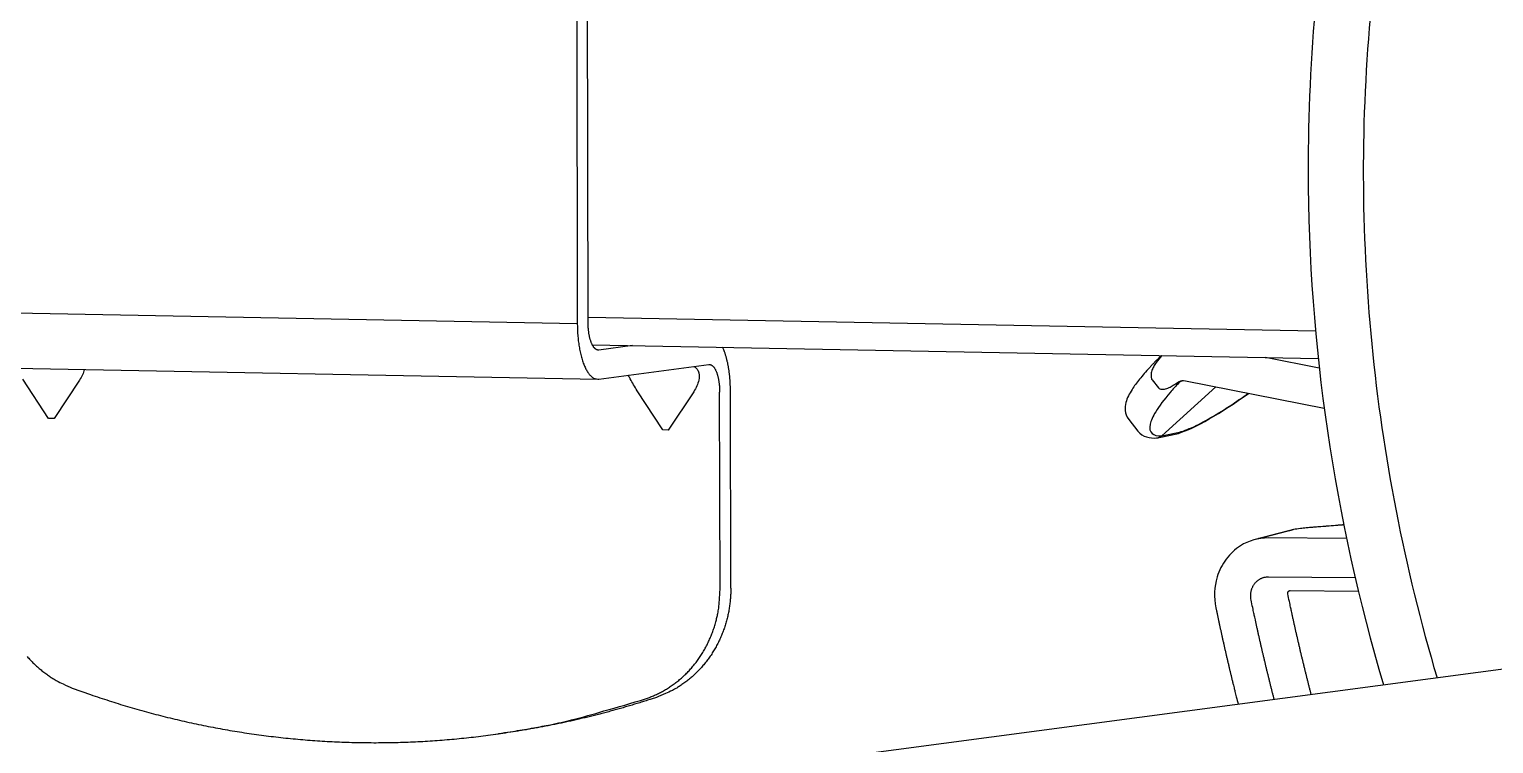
# Model space of a CAD drawing. Header units: millimetres. Extents: x 8076 to 10926, y 4783 to 8520.
# Drawn here: x 9983.9 to 10065.2, y 7226.9 to 7266.6 of the extents above; entities that cross this region are included whole.
import ezdxf

# ---------------------------------------------------------------- set-up
doc = ezdxf.new("R2010")
doc.units = ezdxf.units.MM

# ---------------------------------------------------------------- blocks, each defined once
blk = doc.blocks.new('149221')
at = {"linetype": 'Continuous'}
for p, q in [((70.686, -0.049), (70.648, 18.825)), ((70.053, 16.912), (70.086, 0.303)), ((70.087, -0.129), (29.942, 0.622)), ((70.086, 0.303), (70.087, -0.129)), ((70.685, 0.236), (111.099, -0.521)), ((70.921, -1.298), (111.25, -2.053)), ((71.287, -1.588), (71.22, -1.586)), ((73.148, -1.34), (71.287, -1.588)), ((71.29, -3.205), (77.393, -2.394)), ((111.308, -2.586), (108.327, -1.998)), ((31.078, -2.458), (71.223, -3.209)), ((40.714, -5.391), (39.291, -3.208)), ((102.02, -3.242), (102.37, -3.686)), ((42.43, -3.267), (41.015, -5.397)), ((74.838, -6.03), (73.414, -3.846)), ((76.554, -3.905), (75.139, -6.036)), ((78.017, -14.897), (77.995, -3.932)), ((78.615, -14.818), (78.593, -3.853)), ((102.554, -6.35), (105.557, -3.638)), ((103.868, -3.305), (111.584, -4.826)), ((41.015, -5.397), (40.714, -5.391)), ((100.72, -5.446), (101.232, -6.097)), ((75.139, -6.036), (74.838, -6.03)), ((102.328, -6.464), (103.13, -6.305)), ((102.554, -6.35), (103.355, -6.191)), ((112.825, -12.064), (108.461, -12.029)), ((108.487, -14.186), (113.301, -14.225)), ((109.694, -14.953), (113.48, -14.983)), ((145.986, -16.062), (59.065, -27.62)), ((65.112, -22.996), (65.711, -22.916))]:
    blk.add_line(p, q, dxfattribs=at)
for points in [[(70.087, -0.129), (70.089, -0.283, 0.004749), (70.093, -0.438, 0.004549), (70.101, -0.596, 0.00454), (70.111, -0.755, 0.004813), (70.125, -0.914, 0.005018), (70.142, -1.072, 0.005218), (70.162, -1.23, 0.005437), (70.186, -1.386, 0.005735), (70.213, -1.54, 0.006049), (70.243, -1.691, 0.006422), (70.277, -1.837, 0.00684), (70.314, -1.979, 0.007329), (70.354, -2.116, 0.007902), (70.397, -2.246, 0.008564), (70.442, -2.37, 0.009326), (70.49, -2.487, 0.010147), (70.541, -2.595, 0.011276), (70.594, -2.695, 0.012662), (70.648, -2.787, 0.013851), (70.704, -2.87, 0.014547), (70.761, -2.943, 0.017629), (70.82, -3.008, 0.02318), (70.881, -3.063, 0.021021), (70.938, -3.109, 0.009915), (70.991, -3.146, 0.031989), (71.058, -3.175, 0.06426), (71.159, -3.194, 0.036596), (71.29, -3.205, 0.020585)], [(71.287, -1.588), (71.259, -1.59, -0.034464), (71.23, -1.588, -0.03289), (71.2, -1.582, -0.031595), (71.171, -1.572, -0.031277), (71.141, -1.558, -0.029416), (71.111, -1.54, -0.027034), (71.081, -1.516, -0.024298), (71.052, -1.489, -0.021936), (71.023, -1.457, -0.019479), (70.994, -1.42, -0.01743), (70.966, -1.378, -0.015473), (70.939, -1.333, -0.013893), (70.912, -1.282, -0.012444), (70.887, -1.228, -0.011282), (70.863, -1.17, -0.010196), (70.84, -1.108, -0.009284), (70.819, -1.043, -0.008568), (70.799, -0.975, -0.008037), (70.78, -0.903, -0.007287), (70.764, -0.83, -0.00645), (70.748, -0.756, -0.006561), (70.735, -0.678, -0.00714), (70.723, -0.598, -0.005347), (70.713, -0.521, -0.002272), (70.705, -0.451, -0.006675), (70.698, -0.362, -0.010604), (70.691, -0.226, -0.005259), (70.686, -0.049, -0.002859)], [(78.593, -3.852), (78.593, -3.768, 0.002525), (78.591, -3.683, 0.002454), (78.589, -3.597, 0.002447), (78.586, -3.51, 0.002522), (78.582, -3.423, 0.002571), (78.577, -3.336, 0.002616), (78.571, -3.249, 0.002659), (78.564, -3.161, 0.002721), (78.556, -3.073, 0.002777), (78.547, -2.985, 0.002845), (78.537, -2.898, 0.002909), (78.526, -2.811, 0.002986), (78.514, -2.724, 0.003065), (78.502, -2.638, 0.003161), (78.488, -2.552, 0.003244), (78.473, -2.467, 0.003326), (78.457, -2.384, 0.003463), (78.44, -2.301, 0.003658), (78.421, -2.219, 0.00368), (78.402, -2.139, 0.003559), (78.383, -2.061, 0.004076), (78.361, -1.983, 0.005081), (78.339, -1.905, 0.004043), (78.317, -1.833, 0.001432), (78.296, -1.769, 0.005999), (78.268, -1.691, 0.011301), (78.223, -1.578, 0.006018), (78.162, -1.434, 0.00331)], [(77.393, -2.394), (77.422, -2.392, -0.034461), (77.451, -2.394, -0.032889), (77.48, -2.4, -0.031595), (77.51, -2.409, -0.031279), (77.539, -2.423, -0.029418), (77.569, -2.442, -0.027037), (77.599, -2.465, -0.024301), (77.629, -2.493, -0.021939), (77.658, -2.525, -0.019482), (77.686, -2.562, -0.017433), (77.714, -2.603, -0.015475), (77.742, -2.649, -0.013895), (77.768, -2.699, -0.012446), (77.793, -2.753, -0.011284), (77.817, -2.812, -0.010197), (77.84, -2.873, -0.009285), (77.862, -2.939, -0.00857), (77.882, -3.007, -0.008038), (77.9, -3.078, -0.007288), (77.917, -3.151, -0.00645), (77.932, -3.226, -0.006561), (77.946, -3.303, -0.00714), (77.957, -3.384, -0.005347), (77.968, -3.46, -0.002272), (77.976, -3.53, -0.006675), (77.983, -3.619, -0.010604), (77.989, -3.755, -0.005259), (77.995, -3.932, -0.002859)], [(76.784, -2.721), (76.786, -2.725, -0.000908), (76.788, -2.73, -0.0009), (76.79, -2.735, -0.000892), (76.792, -2.739, -0.000885), (76.794, -2.744, -0.000878), (76.796, -2.749, -0.000871), (76.798, -2.754, -0.000864), (76.8, -2.758, -0.000857), (76.802, -2.763, -0.00085), (76.804, -2.768, -0.000844), (76.806, -2.773, -0.000837), (76.808, -2.778, -0.00083), (76.81, -2.783, -0.000824), (76.812, -2.788, -0.000819), (76.814, -2.793, -0.000811), (76.816, -2.798, -0.0008), (76.818, -2.803, -0.000801), (76.82, -2.808, -0.000811), (76.822, -2.813, -0.000782), (76.824, -2.818, -0.000725), (76.825, -2.823, -0.000794), (76.827, -2.828, -0.000939), (76.829, -2.834, -0.000707), (76.831, -2.839, -0.000242), (76.833, -2.843, -0.000988), (76.835, -2.849, -0.001675), (76.838, -2.858, -0.00081), (76.842, -2.87, -0.000427)], [(102.266, -6.472), (102.277, -6.472, 0.005916), (102.288, -6.471, 0.005974), (102.299, -6.469, 0.005984), (102.31, -6.468, 0.005956), (102.321, -6.466, 0.005944), (102.332, -6.464, 0.005927), (102.343, -6.461, 0.005914), (102.353, -6.459, 0.005889), (102.364, -6.456, 0.005872), (102.374, -6.453, 0.005843), (102.385, -6.449, 0.005821), (102.395, -6.446, 0.005784), (102.405, -6.442, 0.005762), (102.415, -6.438, 0.005733), (102.425, -6.434, 0.005692), (102.435, -6.429, 0.00562), (102.444, -6.425, 0.005631), (102.454, -6.42, 0.005685), (102.463, -6.415, 0.005508), (102.472, -6.41, 0.005133), (102.481, -6.404, 0.005572), (102.49, -6.399, 0.006495), (102.499, -6.393, 0.004999), (102.507, -6.387, 0.001927), (102.514, -6.382, 0.006778), (102.523, -6.375, 0.011454), (102.536, -6.365, 0.005695), (102.553, -6.35, 0.003071)], [(112.669, -11.304, 0), (112.592, -11.31, 0.000001), (112.553, -11.313, 0), (112.437, -11.322, -0.000231), (112.379, -11.327, 0.000231), (112.321, -11.332, 0), (112.205, -11.341, 0), (112.089, -11.351, 0), (111.973, -11.36, 0), (111.857, -11.369, 0), (111.741, -11.379, -0.000001), (111.683, -11.383, -0.000001), (111.625, -11.388, -0.000229), (111.567, -11.393, 0.000231), (111.509, -11.397, 0), (111.393, -11.407, 0), (111.277, -11.416, 0.000001), (111.161, -11.426, 0.000001), (111.045, -11.435, 0.000001), (110.929, -11.444, 0.000001), (110.813, -11.454, 0.000001), (110.697, -11.463, 0), (110.581, -11.473, 0.013879), (110.256, -11.508, 0.011915), (109.881, -11.569, 0)], [(109.881, -11.569), (109.845, -11.578, -0.000157), (109.81, -11.587, -0.000203), (109.774, -11.596, -0.000158), (109.738, -11.605, -0.000009), (109.703, -11.614, 0.00004), (109.667, -11.623, 0.000003), (109.632, -11.633, -0.00001), (109.596, -11.642, 0), (109.56, -11.651, 0.000003), (109.525, -11.66, 0), (109.489, -11.669, 0), (109.453, -11.678, 0), (109.418, -11.687, 0), (109.382, -11.696, 0), (109.347, -11.706, 0), (109.311, -11.715, 0), (109.275, -11.724, 0), (109.24, -11.733, 0), (109.204, -11.742, 0), (109.168, -11.751, 0), (109.133, -11.76, 0), (109.097, -11.769, 0), (109.062, -11.779, 0), (109.026, -11.788, 0), (108.99, -11.797, 0), (108.955, -11.806, 0), (108.919, -11.815, 0), (108.883, -11.824, 0), (108.848, -11.833, 0), (108.812, -11.843, 0), (108.777, -11.852, 0), (108.741, -11.861, 0), (108.705, -11.87, 0), (108.67, -11.879, 0), (108.634, -11.888, 0), (108.599, -11.897, 0), (108.563, -11.906, 0), (108.527, -11.916, 0), (108.492, -11.925, 0), (108.456, -11.934, 0), (108.42, -11.943, 0), (108.385, -11.952, 0), (108.349, -11.961, 0), (108.314, -11.97, 0), (108.278, -11.979, 0), (108.242, -11.989, 0), (108.207, -11.998, 0), (108.171, -12.007, 0), (108.136, -12.016, 0), (108.1, -12.025, 0), (108.065, -12.034, 0), (108.029, -12.043, 0), (107.992, -12.053, 0), (107.958, -12.062), (107.927, -12.07, 0), (107.886, -12.08, 0), (107.825, -12.096, 0), (107.744, -12.116, 0)], [(39.524, -18.62, 0.010597), (39.706, -18.821, 0.010382), (39.895, -19.014, 0.009794), (40.089, -19.196, 0.010693), (40.292, -19.37, 0.012535), (40.506, -19.535, 0.009815), (40.709, -19.685, 0.003989), (40.896, -19.814, 0.013285), (41.142, -19.957, 0.022723), (41.526, -20.146, 0.011563), (42.032, -20.374, 0.006298)], [(107.52, -15.48), (107.51, -15.424, -0.013383), (107.503, -15.367, -0.012512), (107.498, -15.308, -0.012286), (107.496, -15.247, -0.012969), (107.497, -15.186, -0.013312), (107.502, -15.123, -0.01357), (107.511, -15.06, -0.013767), (107.523, -14.997, -0.014121), (107.539, -14.934, -0.014358), (107.558, -14.871, -0.01466), (107.582, -14.809, -0.014876), (107.609, -14.749, -0.015141), (107.64, -14.69, -0.015352), (107.674, -14.633, -0.015586), (107.712, -14.579, -0.015733), (107.753, -14.528, -0.015812), (107.798, -14.479, -0.016036), (107.844, -14.434, -0.016339), (107.893, -14.393, -0.016077), (107.944, -14.355, -0.01524), (107.996, -14.321, -0.016401), (108.051, -14.291, -0.018787), (108.107, -14.265, -0.015015), (108.161, -14.242, -0.006898), (108.21, -14.225, -0.019354), (108.272, -14.21, -0.032229), (108.366, -14.197, -0.016752), (108.487, -14.186, -0.00931)], [(73.881, -20.97), (74.104, -20.89, 0.011027), (74.327, -20.8, 0.010642), (74.549, -20.698, 0.010503), (74.769, -20.586, 0.010748), (74.986, -20.463, 0.010838), (75.2, -20.33, 0.01087), (75.411, -20.185, 0.010869), (75.617, -20.03, 0.010921), (75.817, -19.865, 0.010917), (76.012, -19.69, 0.010928), (76.201, -19.504, 0.010896), (76.382, -19.31, 0.010875), (76.556, -19.106, 0.010834), (76.721, -18.894, 0.010807), (76.878, -18.674, 0.010721), (77.026, -18.447, 0.010599), (77.164, -18.213, 0.0106), (77.292, -17.973, 0.010693), (77.41, -17.727, 0.010347), (77.518, -17.478, 0.009653), (77.615, -17.227, 0.010418), (77.702, -16.969, 0.012061), (77.778, -16.702, 0.009324), (77.843, -16.45, 0.003764), (77.896, -16.221, 0.012456), (77.942, -15.928, 0.020916), (77.982, -15.481, 0.010486), (78.017, -14.897, 0.005675)], [(78.615, -14.818), (78.611, -15.073, -0.009587), (78.597, -15.33, -0.009296), (78.574, -15.589, -0.009225), (78.54, -15.849, -0.009499), (78.496, -16.11, -0.009651), (78.441, -16.371, -0.009757), (78.376, -16.631, -0.009845), (78.3, -16.889, -0.009987), (78.214, -17.146, -0.01009), (78.117, -17.399, -0.01021), (78.009, -17.648, -0.010301), (77.891, -17.893, -0.010403), (77.762, -18.133, -0.010496), (77.624, -18.367, -0.0106), (77.476, -18.594, -0.010654), (77.32, -18.814, -0.010666), (77.154, -19.026, -0.010807), (76.98, -19.23, -0.011039), (76.798, -19.425, -0.010819), (76.611, -19.61, -0.010209), (76.417, -19.785, -0.011144), (76.215, -19.951, -0.013057), (76.002, -20.108, -0.010215), (75.799, -20.25, -0.004149), (75.612, -20.373, -0.013806), (75.367, -20.507, -0.023545), (74.984, -20.681, -0.01194), (74.479, -20.89, -0.006492)], [(109.557, -15.136), (109.556, -15.128, -0.013384), (109.555, -15.12, -0.012513), (109.554, -15.112, -0.012286), (109.554, -15.103, -0.012969), (109.554, -15.094, -0.013311), (109.555, -15.086, -0.013569), (109.556, -15.077, -0.013766), (109.558, -15.068, -0.01412), (109.56, -15.059, -0.014357), (109.563, -15.05, -0.014658), (109.566, -15.041, -0.014874), (109.57, -15.032, -0.015139), (109.574, -15.024, -0.01535), (109.579, -15.016, -0.015584), (109.584, -15.008, -0.015731), (109.59, -15.001, -0.015809), (109.597, -14.994, -0.016033), (109.603, -14.988, -0.016336), (109.61, -14.982, -0.016074), (109.617, -14.977, -0.015237), (109.625, -14.972, -0.016398), (109.632, -14.967, -0.018785), (109.64, -14.964, -0.015013), (109.648, -14.961, -0.006898), (109.655, -14.958, -0.019352), (109.664, -14.956, -0.032226), (109.677, -14.954, -0.016752), (109.694, -14.953, -0.00931)], [(110.859, -20.733), (110.812, -20.547, -0.000396), (110.764, -20.362, -0.000396), (110.717, -20.176, -0.000396), (110.67, -19.991, -0.000396), (110.624, -19.805, -0.000396), (110.577, -19.619, -0.000396), (110.532, -19.433, -0.000396), (110.486, -19.247, -0.000396), (110.441, -19.061, -0.000396), (110.396, -18.875, -0.000396), (110.351, -18.688, -0.000396), (110.306, -18.502, -0.000396), (110.262, -18.316, -0.000396), (110.218, -18.129, -0.000397), (110.175, -17.942, -0.000396), (110.132, -17.756, -0.000393), (110.089, -17.569, -0.000397), (110.046, -17.382, -0.000405), (110.003, -17.195, -0.000393), (109.961, -17.009, -0.000367), (109.92, -16.823, -0.000405), (109.878, -16.635, -0.000483), (109.836, -16.442, -0.000367), (109.796, -16.26, -0.000126), (109.76, -16.097, -0.000517), (109.715, -15.886, -0.00089), (109.647, -15.561, -0.000435), (109.557, -15.136, -0.000231)], [(105.561, -15.908), (105.598, -16.088, 0.00037), (105.636, -16.267, 0.00037), (105.674, -16.447, 0.00037), (105.712, -16.627, 0.00037), (105.751, -16.806, 0.00037), (105.79, -16.985, 0.00037), (105.829, -17.165, 0.00037), (105.868, -17.344, 0.00037), (105.908, -17.523, 0.00037), (105.947, -17.703, 0.00037), (105.988, -17.882, 0.00037), (106.028, -18.061, 0.00037), (106.069, -18.24, 0.00037), (106.109, -18.419, 0.000371), (106.151, -18.598, 0.00037), (106.192, -18.776, 0.000367), (106.234, -18.955, 0.000371), (106.276, -19.134, 0.000378), (106.318, -19.313, 0.000367), (106.36, -19.491, 0.000343), (106.403, -19.668, 0.000379), (106.446, -19.848, 0.000451), (106.491, -20.032, 0.000343), (106.533, -20.205, 0.000118), (106.571, -20.361, 0.000483), (106.621, -20.561, 0.000832), (106.698, -20.869, 0.000407), (106.8, -21.273, 0.000216)], [(108.803, -21.006), (108.756, -20.823, -0.000389), (108.709, -20.64, -0.000389), (108.663, -20.457, -0.000389), (108.617, -20.273, -0.000389), (108.571, -20.09, -0.000389), (108.526, -19.906, -0.000389), (108.481, -19.722, -0.000389), (108.436, -19.539, -0.000388), (108.391, -19.355, -0.000388), (108.347, -19.171, -0.000389), (108.303, -18.987, -0.000388), (108.259, -18.803, -0.000388), (108.215, -18.619, -0.000388), (108.172, -18.435, -0.000389), (108.129, -18.251, -0.000388), (108.087, -18.067, -0.000386), (108.044, -17.882, -0.000389), (108.002, -17.698, -0.000397), (107.96, -17.513, -0.000386), (107.919, -17.329, -0.00036), (107.878, -17.146, -0.000397), (107.837, -16.96, -0.000474), (107.795, -16.769, -0.000359), (107.756, -16.59, -0.000124), (107.721, -16.428, -0.000507), (107.676, -16.22, -0.000872), (107.609, -15.9, -0.000426), (107.52, -15.48, -0.000226)], [(42.032, -20.374), (43.047, -20.737, 0.005475), (44.071, -21.079, 0.005443), (45.104, -21.398, 0.005442), (46.145, -21.695, 0.005492), (47.195, -21.97, 0.005522), (48.251, -22.221, 0.005544), (49.314, -22.449, 0.005562), (50.382, -22.654, 0.005586), (51.456, -22.833, 0.005604), (52.533, -22.99, 0.005623), (53.615, -23.121, 0.005636), (54.699, -23.229, 0.005648), (55.785, -23.311, 0.005663), (56.873, -23.369, 0.005682), (57.962, -23.401, 0.005676), (59.05, -23.409, 0.005648), (60.137, -23.392, 0.005699), (61.224, -23.351, 0.00581), (62.31, -23.283, 0.005652), (63.389, -23.193, 0.005286), (64.458, -23.079, 0.00581), (65.539, -22.937, 0.006884), (66.639, -22.763, 0.005258), (67.668, -22.585, 0.001892), (68.597, -22.412, 0.007321), (69.772, -22.138, 0.012533), (71.557, -21.649, 0.006168), (73.881, -20.97, 0.003285)], [(74.479, -20.89), (74.196, -20.983, -0.001556), (73.913, -21.075, -0.001552), (73.629, -21.165, -0.001551), (73.344, -21.253, -0.001555), (73.058, -21.339, -0.001557), (72.772, -21.424, -0.001559), (72.484, -21.507, -0.00156), (72.196, -21.588, -0.001562), (71.908, -21.667, -0.001563), (71.619, -21.745, -0.001565), (71.329, -21.821, -0.001566), (71.038, -21.895, -0.001567), (70.747, -21.967, -0.00157), (70.455, -22.038, -0.001574), (70.162, -22.107, -0.001571), (69.869, -22.174, -0.001563), (69.576, -22.239, -0.001578), (69.281, -22.302, -0.001612), (68.986, -22.363, -0.001566), (68.691, -22.423, -0.001463), (68.397, -22.48, -0.001617), (68.099, -22.537, -0.00193), (67.792, -22.592, -0.001464), (67.504, -22.643, -0.000499), (67.244, -22.688, -0.00207), (66.908, -22.742, -0.003566), (66.39, -22.819, -0.001742), (65.711, -22.916, -0.000922)]]:
    blk.add_lwpolyline(points, format="xyb", dxfattribs=at)
for points, knots in [([(115.707, 27.8), (115.635, 27.445), (114.362, 20.968), (113.741, 14.36), (113.754, 8.113)], [4.2929, 4.2929, 4.2929, 4.2929, 4.437296, 6.927831, 6.927831, 6.927831, 6.927831]), ([(113.754, 8.113), (113.766, 1.866), (114.69, -7.572), (116.942, -16.747), (117.849, -19.804)], [2, 2, 2, 2, 4.490535, 5.761768, 5.761768, 5.761768, 5.761768]), ([(102.528, -1.89), (102.524, -1.894), (102.501, -1.917), (102.459, -1.959), (102.373, -2.045), (102.262, -2.158), (102.128, -2.297), (101.998, -2.434), (101.811, -2.636), (101.579, -2.897), (101.321, -3.206), (101.095, -3.499), (100.88, -3.81), (100.691, -4.138), (100.495, -4.616), (100.475, -5.108), (100.72, -5.446)], [0.0529938, 0.0529938, 0.0529938, 0.0529938, 0.0556457, 0.0687717, 0.081902, 0.1146741, 0.1474674, 0.1802783, 0.2131057, 0.2946007, 0.376343, 0.4583824, 0.5408028, 0.653341, 0.7674402, 1, 1, 1, 1]), ([(102.56, -1.89), (102.553, -1.899), (102.441, -2.024), (102.309, -2.19), (102.174, -2.392), (102.086, -2.536), (102.02, -2.693), (101.963, -2.882), (101.955, -3.056), (101.981, -3.192), (102.02, -3.242)], [0.000450188, 0.000450188, 0.000450188, 0.000450188, 0.000481572, 0.000939162, 0.001060668, 0.001182227, 0.001419503, 0.001545984, 0.001730068, 0.001908791, 0.001908791, 0.001908791, 0.001908791]), ([(73.414, -3.846), (73.274, -3.632), (73.103, -3.336), (72.952, -3.054), (72.919, -2.989)], [0, 0, 0, 0, 0.000712848, 0.000938004, 0.000938004, 0.000938004, 0.000938004]), ([(76.842, -2.87), (76.872, -2.989), (76.851, -3.334), (76.693, -3.696), (76.554, -3.905)], [0, 0, 0, 0, 0.000458316, 0.001171164, 0.001171164, 0.001171164, 0.001171164]), ([(103.507, -3.412), (103.332, -3.594), (103.17, -3.773), (102.68, -4.339), (102.181, -5.009), (101.835, -5.798), (101.931, -6.276), (102.308, -6.365), (102.553, -6.35)], [2, 2, 2, 2, 3.057391, 3.057391, 5.459926, 7.470943, 9.848302, 12.065619, 12.065619, 12.065619, 12.065619]), ([(102.37, -3.686), (102.416, -3.745), (102.566, -3.772), (102.743, -3.758), (102.941, -3.686), (103.102, -3.605), (103.258, -3.504), (103.334, -3.447), (103.372, -3.419)], [0, 0, 0, 0, 0.00020338, 0.000410035, 0.000549181, 0.000815466, 0.000955017, 0.001094554, 0.001094554, 0.001094554, 0.001094554]), ([(103.121, -6.306), (103.241, -6.284), (104.225, -6.041), (105.835, -5.102), (107.367, -3.995)], [0, 0, 0, 0, 0.1058756, 0.9122334, 0.9122334, 0.9122334, 0.9122334]), ([(103.355, -6.191), (103.583, -6.15), (104.141, -5.963), (105.246, -5.39), (106.35, -4.699), (107.072, -4.196), (107.355, -3.992)], [2, 2, 2, 2, 4.210172, 6.267319, 8.268308, 9.540998, 9.540998, 9.540998, 9.540998]), ([(103.668, -3.304), (103.72, -3.292), (103.622, -3.309), (103.544, -3.365), (103.507, -3.412)], [2.2755546, 2.2755546, 2.2755546, 2.2755546, 2.587472, 3.1527712, 3.1527712, 3.1527712, 3.1527712]), ([(108.461, -12.029), (107.916, -12.024), (107.039, -12.282), (106.086, -13.163), (105.489, -14.354), (105.442, -15.334), (105.561, -15.908)], [0, 0, 0, 0, 0.001604369, 0.002664091, 0.003723765, 0.005328251, 0.005328251, 0.005328251, 0.005328251])]:
    blk.add_open_spline(points, degree=3, knots=knots, dxfattribs=at)
for points in [[(112.473, 27.37), (111.277, 21.105), (110.672, 14.725), (110.689, 8.342)], [(110.689, 8.342), (110.704, -1.303), (112.133, -10.944), (114.877, -20.199)], [(42.699, -2.675), (42.65, -2.873), (42.558, -3.074), (42.43, -3.267)], [(76.567, -2.504), (76.656, -2.558), (76.733, -2.63), (76.784, -2.721)], [(103.372, -3.419), (103.516, -3.314), (103.694, -3.259), (103.868, -3.305)], [(103.76, -3.29), (103.759, -3.29), (103.758, -3.291), (103.668, -3.304)], [(101.232, -6.097), (101.495, -6.425), (101.902, -6.498), (102.266, -6.472)]]:
    blk.add_open_spline(points, degree=3, dxfattribs=at)
blk = doc.blocks.new('149221_V_ZENIT_48_10_Sin_[CAD07190026]')
at = {"linetype": 'Continuous'}
blk.add_blockref('149221', (0, 0), dxfattribs=at)

msp = doc.modelspace()

# ---------------------------------------------------------------- block references
msp.add_blockref('149221_V_ZENIT_48_10_Sin_[CAD07190026]', (9944.245, 7250.37))

doc.saveas('drawing.dxf')
